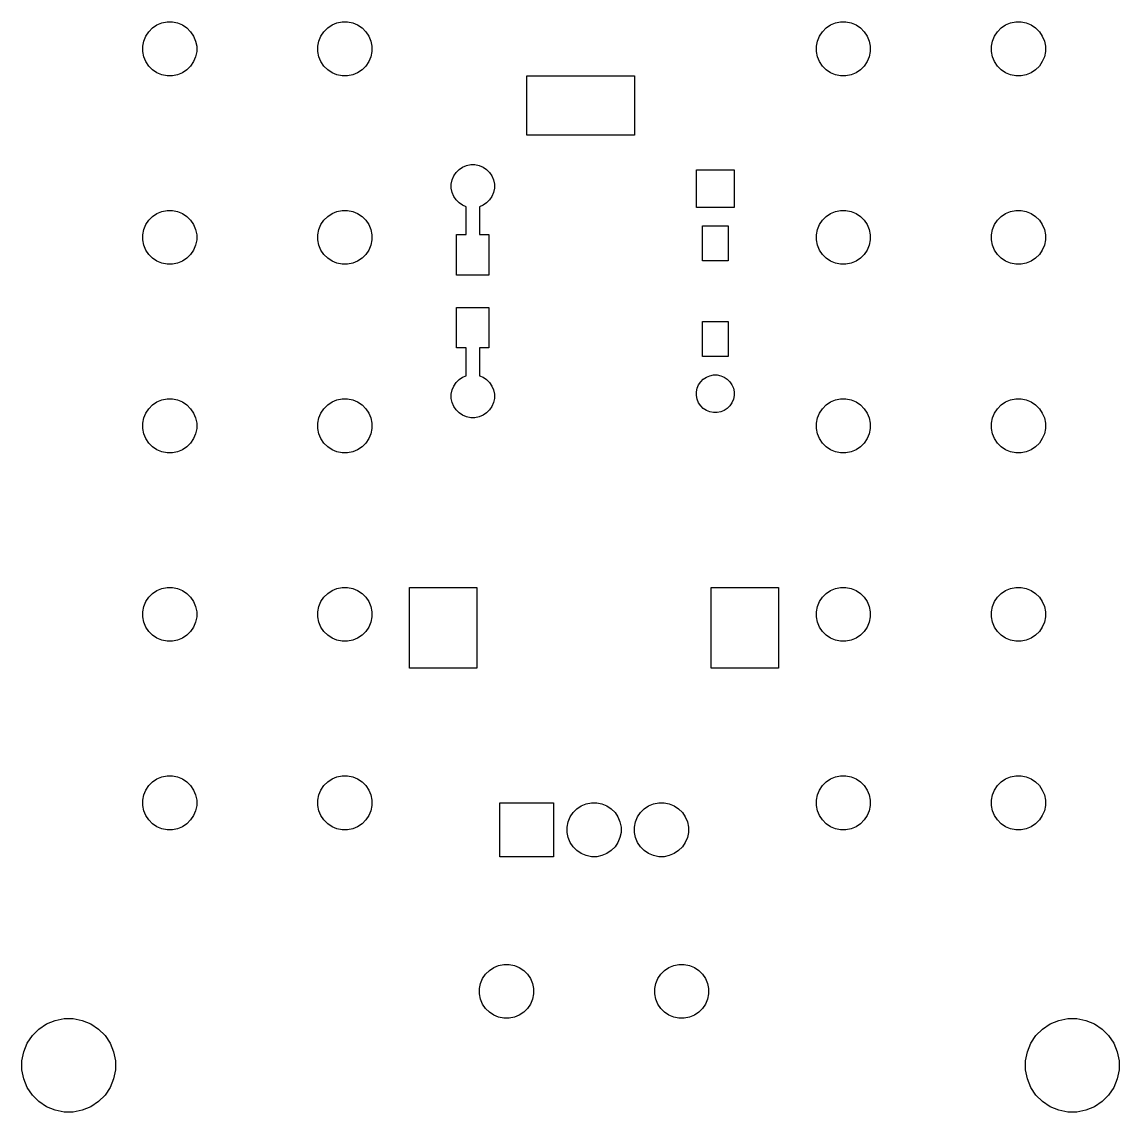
# Model space of a CAD drawing. Extents: x 121.3 to 162, y -103.5 to -20.1.
# Drawn here: x 121.27 to 161.99, y -103.48 to -63 of the extents above; entities that cross this region are included whole.
import ezdxf

# ---------------------------------------------------------------- set-up
doc = ezdxf.new("R2010")
doc.units = 0
doc.layers.add('BLACK', color=7, linetype='CONTINUOUS')

msp = doc.modelspace()

# ---------------------------------------------------------------- linework, layer by layer
at = {"layer": 'BLACK', "linetype": 'CONTINUOUS'}
for p, q in [((126.113, -63.2232), (126.276, -63.1138)), ((126.276, -63.1138), (126.458, -63.0384)), ((126.458, -63.0384), (126.652, -63)), ((126.652, -63), (126.848, -63)), ((126.848, -63), (127.042, -63.0384)), ((127.042, -63.0384), (127.224, -63.1138)), ((127.224, -63.1138), (127.387, -63.2232)), ((132.613, -63.2232), (132.776, -63.1138)), ((132.776, -63.1138), (132.958, -63.0384)), ((132.958, -63.0384), (133.152, -63)), ((133.152, -63), (133.348, -63)), ((133.348, -63), (133.542, -63.0384)), ((133.542, -63.0384), (133.724, -63.1138)), ((133.724, -63.1138), (133.887, -63.2232)), ((151.113, -63.2232), (151.276, -63.1138)), ((151.276, -63.1138), (151.458, -63.0384)), ((151.458, -63.0384), (151.652, -63)), ((151.652, -63), (151.848, -63)), ((151.848, -63), (152.042, -63.0384)), ((152.042, -63.0384), (152.224, -63.1138)), ((152.224, -63.1138), (152.387, -63.2232)), ((157.613, -63.2232), (157.776, -63.1138)), ((157.776, -63.1138), (157.958, -63.0384)), ((157.958, -63.0384), (158.152, -63)), ((158.152, -63), (158.348, -63)), ((158.348, -63), (158.542, -63.0384)), ((158.542, -63.0384), (158.724, -63.1138)), ((158.724, -63.1138), (158.887, -63.2232)), ((125.864, -63.5263), (125.973, -63.3625)), ((125.973, -63.3625), (126.113, -63.2232)), ((127.387, -63.2232), (127.527, -63.3625)), ((127.527, -63.3625), (127.636, -63.5263)), ((132.364, -63.5263), (132.473, -63.3625)), ((132.473, -63.3625), (132.613, -63.2232)), ((133.887, -63.2232), (134.027, -63.3625)), ((134.027, -63.3625), (134.136, -63.5263)), ((150.864, -63.5263), (150.973, -63.3625)), ((150.973, -63.3625), (151.113, -63.2232)), ((152.387, -63.2232), (152.527, -63.3625)), ((152.527, -63.3625), (152.636, -63.5263)), ((157.364, -63.5263), (157.473, -63.3625)), ((157.473, -63.3625), (157.613, -63.2232)), ((158.887, -63.2232), (159.027, -63.3625)), ((159.027, -63.3625), (159.136, -63.5263)), ((125.75, -63.9015), (125.788, -63.7083)), ((125.75, -64.0985), (125.75, -63.9015)), ((125.788, -63.7083), (125.864, -63.5263)), ((127.636, -63.5263), (127.712, -63.7083)), ((127.712, -63.7083), (127.75, -63.9015)), ((127.75, -63.9015), (127.75, -64.0985)), ((132.25, -63.9015), (132.288, -63.7083)), ((132.25, -64.0985), (132.25, -63.9015)), ((132.288, -63.7083), (132.364, -63.5263)), ((134.136, -63.5263), (134.212, -63.7083)), ((134.212, -63.7083), (134.25, -63.9015)), ((134.25, -63.9015), (134.25, -64.0985)), ((150.75, -63.9015), (150.788, -63.7083)), ((150.75, -64.0985), (150.75, -63.9015)), ((150.788, -63.7083), (150.864, -63.5263)), ((152.636, -63.5263), (152.712, -63.7083)), ((152.712, -63.7083), (152.75, -63.9015)), ((152.75, -63.9015), (152.75, -64.0985)), ((157.25, -63.9015), (157.288, -63.7083)), ((157.25, -64.0985), (157.25, -63.9015)), ((157.288, -63.7083), (157.364, -63.5263)), ((159.136, -63.5263), (159.212, -63.7083)), ((159.212, -63.7083), (159.25, -63.9015)), ((159.25, -63.9015), (159.25, -64.0985)), ((125.788, -64.2917), (125.75, -64.0985)), ((125.864, -64.4737), (125.788, -64.2917)), ((127.712, -64.2917), (127.636, -64.4737)), ((127.75, -64.0985), (127.712, -64.2917)), ((132.288, -64.2917), (132.25, -64.0985)), ((132.364, -64.4737), (132.288, -64.2917)), ((134.212, -64.2917), (134.136, -64.4737)), ((134.25, -64.0985), (134.212, -64.2917)), ((150.788, -64.2917), (150.75, -64.0985)), ((150.864, -64.4737), (150.788, -64.2917)), ((152.712, -64.2917), (152.636, -64.4737)), ((152.75, -64.0985), (152.712, -64.2917)), ((157.288, -64.2917), (157.25, -64.0985)), ((157.364, -64.4737), (157.288, -64.2917)), ((159.212, -64.2917), (159.136, -64.4737)), ((159.25, -64.0985), (159.212, -64.2917)), ((125.973, -64.6375), (125.864, -64.4737)), ((126.113, -64.7768), (125.973, -64.6375)), ((127.527, -64.6375), (127.387, -64.7768)), ((127.636, -64.4737), (127.527, -64.6375)), ((132.473, -64.6375), (132.364, -64.4737)), ((132.613, -64.7768), (132.473, -64.6375)), ((134.027, -64.6375), (133.887, -64.7768)), ((134.136, -64.4737), (134.027, -64.6375)), ((150.973, -64.6375), (150.864, -64.4737)), ((151.113, -64.7768), (150.973, -64.6375)), ((152.527, -64.6375), (152.387, -64.7768)), ((152.636, -64.4737), (152.527, -64.6375)), ((157.473, -64.6375), (157.364, -64.4737)), ((157.613, -64.7768), (157.473, -64.6375)), ((159.027, -64.6375), (158.887, -64.7768)), ((159.136, -64.4737), (159.027, -64.6375)), ((126.276, -64.8862), (126.113, -64.7768)), ((126.458, -64.9616), (126.276, -64.8862)), ((126.652, -65), (126.458, -64.9616)), ((126.848, -65), (126.652, -65)), ((127.042, -64.9616), (126.848, -65)), ((127.224, -64.8862), (127.042, -64.9616)), ((127.387, -64.7768), (127.224, -64.8862)), ((132.776, -64.8862), (132.613, -64.7768)), ((132.958, -64.9616), (132.776, -64.8862)), ((133.152, -65), (132.958, -64.9616)), ((133.348, -65), (133.152, -65)), ((133.542, -64.9616), (133.348, -65)), ((133.724, -64.8862), (133.542, -64.9616)), ((133.887, -64.7768), (133.724, -64.8862)), ((140, -67.2), (140, -65)), ((140, -65), (144, -65)), ((144, -65), (144, -67.2)), ((151.276, -64.8862), (151.113, -64.7768)), ((151.458, -64.9616), (151.276, -64.8862)), ((151.652, -65), (151.458, -64.9616)), ((151.848, -65), (151.652, -65)), ((152.042, -64.9616), (151.848, -65)), ((152.224, -64.8862), (152.042, -64.9616)), ((152.387, -64.7768), (152.224, -64.8862)), ((157.776, -64.8862), (157.613, -64.7768)), ((157.958, -64.9616), (157.776, -64.8862)), ((158.152, -65), (157.958, -64.9616)), ((158.348, -65), (158.152, -65)), ((158.542, -64.9616), (158.348, -65)), ((158.724, -64.8862), (158.542, -64.9616)), ((158.887, -64.7768), (158.724, -64.8862)), ((144, -67.2), (140, -67.2)), ((137.49, -68.4786), (137.621, -68.391)), ((137.621, -68.391), (137.767, -68.3307)), ((137.767, -68.3307), (137.921, -68.3)), ((137.921, -68.3), (138.079, -68.3)), ((138.079, -68.3), (138.233, -68.3307)), ((138.233, -68.3307), (138.379, -68.391)), ((138.379, -68.391), (138.51, -68.4786)), ((137.231, -68.8666), (137.291, -68.7211)), ((137.291, -68.7211), (137.379, -68.59)), ((137.379, -68.59), (137.49, -68.4786)), ((138.51, -68.4786), (138.621, -68.59)), ((138.621, -68.59), (138.709, -68.7211)), ((138.709, -68.7211), (138.769, -68.8666)), ((146.302, -69.8885), (146.302, -68.4915)), ((146.302, -68.4915), (147.698, -68.4915)), ((147.698, -68.4915), (147.698, -69.8885)), ((137.2, -69.0212), (137.231, -68.8666)), ((137.2, -69.1788), (137.2, -69.0212)), ((137.231, -69.3334), (137.2, -69.1788)), ((138.769, -68.8666), (138.8, -69.0212)), ((138.8, -69.1788), (138.769, -69.3334)), ((138.8, -69.0212), (138.8, -69.1788)), ((137.291, -69.4789), (137.231, -69.3334)), ((137.379, -69.61), (137.291, -69.4789)), ((137.49, -69.7214), (137.379, -69.61)), ((138.621, -69.61), (138.51, -69.7214)), ((138.709, -69.4789), (138.621, -69.61)), ((138.769, -69.3334), (138.709, -69.4789)), ((126.276, -70.1138), (126.458, -70.0384)), ((126.458, -70.0384), (126.652, -70)), ((126.652, -70), (126.848, -70)), ((126.848, -70), (127.042, -70.0384)), ((127.042, -70.0384), (127.224, -70.1138)), ((132.776, -70.1138), (132.958, -70.0384)), ((132.958, -70.0384), (133.152, -70)), ((133.152, -70), (133.348, -70)), ((133.348, -70), (133.542, -70.0384)), ((133.542, -70.0384), (133.724, -70.1138)), ((137.621, -69.809), (137.49, -69.7214)), ((137.75, -69.8624), (137.621, -69.809)), ((137.75, -70.9), (137.75, -69.8624)), ((138.379, -69.809), (138.25, -69.8624)), ((138.25, -69.8624), (138.25, -70.9)), ((138.51, -69.7214), (138.379, -69.809)), ((147.698, -69.8885), (146.302, -69.8885)), ((151.276, -70.1138), (151.458, -70.0384)), ((151.458, -70.0384), (151.652, -70)), ((151.652, -70), (151.848, -70)), ((151.848, -70), (152.042, -70.0384)), ((152.042, -70.0384), (152.224, -70.1138)), ((157.776, -70.1138), (157.958, -70.0384)), ((157.958, -70.0384), (158.152, -70)), ((158.152, -70), (158.348, -70)), ((158.348, -70), (158.542, -70.0384)), ((158.542, -70.0384), (158.724, -70.1138)), ((125.864, -70.5263), (125.973, -70.3625)), ((125.973, -70.3625), (126.113, -70.2232)), ((126.113, -70.2232), (126.276, -70.1138)), ((127.224, -70.1138), (127.387, -70.2232)), ((127.387, -70.2232), (127.527, -70.3625)), ((127.527, -70.3625), (127.636, -70.5263)), ((132.364, -70.5263), (132.473, -70.3625)), ((132.473, -70.3625), (132.613, -70.2232)), ((132.613, -70.2232), (132.776, -70.1138)), ((133.724, -70.1138), (133.887, -70.2232)), ((133.887, -70.2232), (134.027, -70.3625)), ((134.027, -70.3625), (134.136, -70.5263)), ((150.864, -70.5263), (150.973, -70.3625)), ((150.973, -70.3625), (151.113, -70.2232)), ((151.113, -70.2232), (151.276, -70.1138)), ((152.224, -70.1138), (152.387, -70.2232)), ((152.387, -70.2232), (152.527, -70.3625)), ((152.527, -70.3625), (152.636, -70.5263)), ((157.364, -70.5263), (157.473, -70.3625)), ((157.473, -70.3625), (157.613, -70.2232)), ((157.613, -70.2232), (157.776, -70.1138)), ((158.724, -70.1138), (158.887, -70.2232)), ((158.887, -70.2232), (159.027, -70.3625)), ((159.027, -70.3625), (159.136, -70.5263)), ((125.75, -70.9015), (125.788, -70.7083)), ((125.788, -70.7083), (125.864, -70.5263)), ((127.636, -70.5263), (127.712, -70.7083)), ((127.712, -70.7083), (127.75, -70.9015)), ((132.25, -70.9015), (132.288, -70.7083)), ((132.288, -70.7083), (132.364, -70.5263)), ((134.136, -70.5263), (134.212, -70.7083)), ((134.212, -70.7083), (134.25, -70.9015)), ((146.525, -71.875), (146.525, -70.575)), ((146.525, -70.575), (147.475, -70.575)), ((147.475, -70.575), (147.475, -71.875)), ((150.75, -70.9015), (150.788, -70.7083)), ((150.788, -70.7083), (150.864, -70.5263)), ((152.636, -70.5263), (152.712, -70.7083)), ((152.712, -70.7083), (152.75, -70.9015)), ((157.25, -70.9015), (157.288, -70.7083)), ((157.288, -70.7083), (157.364, -70.5263)), ((159.136, -70.5263), (159.212, -70.7083)), ((159.212, -70.7083), (159.25, -70.9015)), ((125.75, -71.0985), (125.75, -70.9015)), ((125.788, -71.2917), (125.75, -71.0985)), ((127.75, -71.0985), (127.712, -71.2917)), ((127.75, -70.9015), (127.75, -71.0985)), ((132.25, -71.0985), (132.25, -70.9015)), ((132.288, -71.2917), (132.25, -71.0985)), ((134.25, -71.0985), (134.212, -71.2917)), ((134.25, -70.9015), (134.25, -71.0985)), ((137.4, -72.4), (137.4, -70.9)), ((137.4, -70.9), (137.75, -70.9)), ((138.25, -70.9), (138.6, -70.9)), ((138.6, -70.9), (138.6, -72.4)), ((150.75, -71.0985), (150.75, -70.9015)), ((150.788, -71.2917), (150.75, -71.0985)), ((152.75, -71.0985), (152.712, -71.2917)), ((152.75, -70.9015), (152.75, -71.0985)), ((157.25, -71.0985), (157.25, -70.9015)), ((157.288, -71.2917), (157.25, -71.0985)), ((159.25, -71.0985), (159.212, -71.2917)), ((159.25, -70.9015), (159.25, -71.0985)), ((125.864, -71.4737), (125.788, -71.2917)), ((125.973, -71.6375), (125.864, -71.4737)), ((126.113, -71.7768), (125.973, -71.6375)), ((127.527, -71.6375), (127.387, -71.7768)), ((127.636, -71.4737), (127.527, -71.6375)), ((127.712, -71.2917), (127.636, -71.4737)), ((132.364, -71.4737), (132.288, -71.2917)), ((132.473, -71.6375), (132.364, -71.4737)), ((132.613, -71.7768), (132.473, -71.6375)), ((134.027, -71.6375), (133.887, -71.7768)), ((134.136, -71.4737), (134.027, -71.6375)), ((134.212, -71.2917), (134.136, -71.4737)), ((150.864, -71.4737), (150.788, -71.2917)), ((150.973, -71.6375), (150.864, -71.4737)), ((151.113, -71.7768), (150.973, -71.6375)), ((152.527, -71.6375), (152.387, -71.7768)), ((152.636, -71.4737), (152.527, -71.6375)), ((152.712, -71.2917), (152.636, -71.4737)), ((157.364, -71.4737), (157.288, -71.2917)), ((157.473, -71.6375), (157.364, -71.4737)), ((157.613, -71.7768), (157.473, -71.6375)), ((159.027, -71.6375), (158.887, -71.7768)), ((159.136, -71.4737), (159.027, -71.6375)), ((159.212, -71.2917), (159.136, -71.4737)), ((126.276, -71.8862), (126.113, -71.7768)), ((126.458, -71.9616), (126.276, -71.8862)), ((126.652, -72), (126.458, -71.9616)), ((126.848, -72), (126.652, -72)), ((127.042, -71.9616), (126.848, -72)), ((127.224, -71.8862), (127.042, -71.9616)), ((127.387, -71.7768), (127.224, -71.8862)), ((132.776, -71.8862), (132.613, -71.7768)), ((132.958, -71.9616), (132.776, -71.8862)), ((133.152, -72), (132.958, -71.9616)), ((133.348, -72), (133.152, -72)), ((133.542, -71.9616), (133.348, -72)), ((133.724, -71.8862), (133.542, -71.9616)), ((133.887, -71.7768), (133.724, -71.8862)), ((147.475, -71.875), (146.525, -71.875)), ((151.276, -71.8862), (151.113, -71.7768)), ((151.458, -71.9616), (151.276, -71.8862)), ((151.652, -72), (151.458, -71.9616)), ((151.848, -72), (151.652, -72)), ((152.042, -71.9616), (151.848, -72)), ((152.224, -71.8862), (152.042, -71.9616)), ((152.387, -71.7768), (152.224, -71.8862)), ((157.776, -71.8862), (157.613, -71.7768)), ((157.958, -71.9616), (157.776, -71.8862)), ((158.152, -72), (157.958, -71.9616)), ((158.348, -72), (158.152, -72)), ((158.542, -71.9616), (158.348, -72)), ((158.724, -71.8862), (158.542, -71.9616)), ((158.887, -71.7768), (158.724, -71.8862)), ((138.6, -72.4), (137.4, -72.4)), ((137.4, -75.1), (137.4, -73.6)), ((137.4, -73.6), (138.6, -73.6)), ((138.6, -73.6), (138.6, -75.1)), ((146.525, -75.425), (146.525, -74.125)), ((146.525, -74.125), (147.475, -74.125)), ((147.475, -74.125), (147.475, -75.425)), ((137.75, -75.1), (137.4, -75.1)), ((137.75, -76.1376), (137.75, -75.1)), ((138.6, -75.1), (138.25, -75.1)), ((138.25, -75.1), (138.25, -76.1376)), ((147.475, -75.425), (146.525, -75.425)), ((137.621, -76.191), (137.75, -76.1376)), ((138.25, -76.1376), (138.379, -76.191)), ((146.669, -76.191), (146.796, -76.1383)), ((146.796, -76.1383), (146.931, -76.1115)), ((146.931, -76.1115), (147.069, -76.1115)), ((147.069, -76.1115), (147.204, -76.1383)), ((147.204, -76.1383), (147.331, -76.191)), ((137.231, -76.6666), (137.291, -76.5211)), ((137.291, -76.5211), (137.379, -76.39)), ((137.379, -76.39), (137.49, -76.2786)), ((137.49, -76.2786), (137.621, -76.191)), ((138.379, -76.191), (138.51, -76.2786)), ((138.51, -76.2786), (138.621, -76.39)), ((138.621, -76.39), (138.709, -76.5211)), ((138.709, -76.5211), (138.769, -76.6666)), ((146.328, -76.6063), (146.381, -76.4791)), ((146.381, -76.4791), (146.457, -76.3647)), ((146.457, -76.3647), (146.555, -76.2674)), ((146.555, -76.2674), (146.669, -76.191)), ((147.331, -76.191), (147.445, -76.2674)), ((147.445, -76.2674), (147.543, -76.3647)), ((147.543, -76.3647), (147.619, -76.4791)), ((147.619, -76.4791), (147.672, -76.6063)), ((137.2, -76.8212), (137.231, -76.6666)), ((137.2, -76.9788), (137.2, -76.8212)), ((138.769, -76.6666), (138.8, -76.8212)), ((138.8, -76.8212), (138.8, -76.9788)), ((146.302, -76.7412), (146.328, -76.6063)), ((146.302, -76.8788), (146.302, -76.7412)), ((146.328, -77.0137), (146.302, -76.8788)), ((147.672, -76.6063), (147.698, -76.7412)), ((147.698, -76.8788), (147.672, -77.0137)), ((147.698, -76.7412), (147.698, -76.8788)), ((125.864, -77.5263), (125.973, -77.3625)), ((125.973, -77.3625), (126.113, -77.2232)), ((126.113, -77.2232), (126.276, -77.1138)), ((126.276, -77.1138), (126.458, -77.0384)), ((126.458, -77.0384), (126.652, -77)), ((126.652, -77), (126.848, -77)), ((126.848, -77), (127.042, -77.0384)), ((127.042, -77.0384), (127.224, -77.1138)), ((127.224, -77.1138), (127.387, -77.2232)), ((127.387, -77.2232), (127.527, -77.3625)), ((127.527, -77.3625), (127.636, -77.5263)), ((132.364, -77.5263), (132.473, -77.3625)), ((132.473, -77.3625), (132.613, -77.2232)), ((132.613, -77.2232), (132.776, -77.1138)), ((132.776, -77.1138), (132.958, -77.0384)), ((132.958, -77.0384), (133.152, -77)), ((133.152, -77), (133.348, -77)), ((133.348, -77), (133.542, -77.0384)), ((133.542, -77.0384), (133.724, -77.1138)), ((133.724, -77.1138), (133.887, -77.2232)), ((133.887, -77.2232), (134.027, -77.3625)), ((134.027, -77.3625), (134.136, -77.5263)), ((137.231, -77.1334), (137.2, -76.9788)), ((137.291, -77.2789), (137.231, -77.1334)), ((137.379, -77.41), (137.291, -77.2789)), ((138.709, -77.2789), (138.621, -77.41)), ((138.769, -77.1334), (138.709, -77.2789)), ((138.8, -76.9788), (138.769, -77.1334)), ((146.381, -77.1409), (146.328, -77.0137)), ((146.457, -77.2553), (146.381, -77.1409)), ((146.555, -77.3526), (146.457, -77.2553)), ((146.669, -77.429), (146.555, -77.3526)), ((147.445, -77.3526), (147.331, -77.429)), ((147.543, -77.2553), (147.445, -77.3526)), ((147.619, -77.1409), (147.543, -77.2553)), ((147.672, -77.0137), (147.619, -77.1409)), ((150.864, -77.5263), (150.973, -77.3625)), ((150.973, -77.3625), (151.113, -77.2232)), ((151.113, -77.2232), (151.276, -77.1138)), ((151.276, -77.1138), (151.458, -77.0384)), ((151.458, -77.0384), (151.652, -77)), ((151.652, -77), (151.848, -77)), ((151.848, -77), (152.042, -77.0384)), ((152.042, -77.0384), (152.224, -77.1138)), ((152.224, -77.1138), (152.387, -77.2232)), ((152.387, -77.2232), (152.527, -77.3625)), ((152.527, -77.3625), (152.636, -77.5263)), ((157.364, -77.5263), (157.473, -77.3625)), ((157.473, -77.3625), (157.613, -77.2232)), ((157.613, -77.2232), (157.776, -77.1138)), ((157.776, -77.1138), (157.958, -77.0384)), ((157.958, -77.0384), (158.152, -77)), ((158.152, -77), (158.348, -77)), ((158.348, -77), (158.542, -77.0384)), ((158.542, -77.0384), (158.724, -77.1138)), ((158.724, -77.1138), (158.887, -77.2232)), ((158.887, -77.2232), (159.027, -77.3625)), ((159.027, -77.3625), (159.136, -77.5263)), ((125.75, -77.9015), (125.788, -77.7083)), ((125.788, -77.7083), (125.864, -77.5263)), ((127.636, -77.5263), (127.712, -77.7083)), ((127.712, -77.7083), (127.75, -77.9015)), ((132.25, -77.9015), (132.288, -77.7083)), ((132.288, -77.7083), (132.364, -77.5263)), ((134.136, -77.5263), (134.212, -77.7083)), ((134.212, -77.7083), (134.25, -77.9015)), ((137.49, -77.5214), (137.379, -77.41)), ((137.621, -77.609), (137.49, -77.5214)), ((137.767, -77.6693), (137.621, -77.609)), ((137.921, -77.7), (137.767, -77.6693)), ((138.079, -77.7), (137.921, -77.7)), ((138.233, -77.6693), (138.079, -77.7)), ((138.379, -77.609), (138.233, -77.6693)), ((138.51, -77.5214), (138.379, -77.609)), ((138.621, -77.41), (138.51, -77.5214)), ((146.796, -77.4817), (146.669, -77.429)), ((146.931, -77.5085), (146.796, -77.4817)), ((147.069, -77.5085), (146.931, -77.5085)), ((147.204, -77.4817), (147.069, -77.5085)), ((147.331, -77.429), (147.204, -77.4817)), ((150.75, -77.9015), (150.788, -77.7083)), ((150.788, -77.7083), (150.864, -77.5263)), ((152.636, -77.5263), (152.712, -77.7083)), ((152.712, -77.7083), (152.75, -77.9015)), ((157.25, -77.9015), (157.288, -77.7083)), ((157.288, -77.7083), (157.364, -77.5263)), ((159.136, -77.5263), (159.212, -77.7083)), ((159.212, -77.7083), (159.25, -77.9015)), ((125.75, -78.0985), (125.75, -77.9015)), ((125.788, -78.2917), (125.75, -78.0985)), ((127.75, -78.0985), (127.712, -78.2917)), ((127.75, -77.9015), (127.75, -78.0985)), ((132.25, -78.0985), (132.25, -77.9015)), ((132.288, -78.2917), (132.25, -78.0985)), ((134.25, -78.0985), (134.212, -78.2917)), ((134.25, -77.9015), (134.25, -78.0985)), ((150.75, -78.0985), (150.75, -77.9015)), ((150.788, -78.2917), (150.75, -78.0985)), ((152.75, -78.0985), (152.712, -78.2917)), ((152.75, -77.9015), (152.75, -78.0985)), ((157.25, -78.0985), (157.25, -77.9015)), ((157.288, -78.2917), (157.25, -78.0985)), ((159.25, -78.0985), (159.212, -78.2917)), ((159.25, -77.9015), (159.25, -78.0985)), ((125.864, -78.4737), (125.788, -78.2917)), ((125.973, -78.6375), (125.864, -78.4737)), ((127.636, -78.4737), (127.527, -78.6375)), ((127.712, -78.2917), (127.636, -78.4737)), ((132.364, -78.4737), (132.288, -78.2917)), ((132.473, -78.6375), (132.364, -78.4737)), ((134.136, -78.4737), (134.027, -78.6375)), ((134.212, -78.2917), (134.136, -78.4737)), ((150.864, -78.4737), (150.788, -78.2917)), ((150.973, -78.6375), (150.864, -78.4737)), ((152.636, -78.4737), (152.527, -78.6375)), ((152.712, -78.2917), (152.636, -78.4737)), ((157.364, -78.4737), (157.288, -78.2917)), ((157.473, -78.6375), (157.364, -78.4737)), ((159.136, -78.4737), (159.027, -78.6375)), ((159.212, -78.2917), (159.136, -78.4737)), ((126.113, -78.7768), (125.973, -78.6375)), ((126.276, -78.8862), (126.113, -78.7768)), ((126.458, -78.9616), (126.276, -78.8862)), ((126.652, -79), (126.458, -78.9616)), ((127.042, -78.9616), (126.848, -79)), ((127.224, -78.8862), (127.042, -78.9616)), ((127.387, -78.7768), (127.224, -78.8862)), ((127.527, -78.6375), (127.387, -78.7768)), ((132.613, -78.7768), (132.473, -78.6375)), ((132.776, -78.8862), (132.613, -78.7768)), ((132.958, -78.9616), (132.776, -78.8862)), ((133.152, -79), (132.958, -78.9616)), ((133.542, -78.9616), (133.348, -79)), ((133.724, -78.8862), (133.542, -78.9616)), ((133.887, -78.7768), (133.724, -78.8862)), ((134.027, -78.6375), (133.887, -78.7768)), ((151.113, -78.7768), (150.973, -78.6375)), ((151.276, -78.8862), (151.113, -78.7768)), ((151.458, -78.9616), (151.276, -78.8862)), ((151.652, -79), (151.458, -78.9616)), ((152.042, -78.9616), (151.848, -79)), ((152.224, -78.8862), (152.042, -78.9616)), ((152.387, -78.7768), (152.224, -78.8862)), ((152.527, -78.6375), (152.387, -78.7768)), ((157.613, -78.7768), (157.473, -78.6375)), ((157.776, -78.8862), (157.613, -78.7768)), ((157.958, -78.9616), (157.776, -78.8862)), ((158.152, -79), (157.958, -78.9616)), ((158.542, -78.9616), (158.348, -79)), ((158.724, -78.8862), (158.542, -78.9616)), ((158.887, -78.7768), (158.724, -78.8862)), ((159.027, -78.6375), (158.887, -78.7768)), ((126.848, -79), (126.652, -79)), ((133.348, -79), (133.152, -79)), ((151.848, -79), (151.652, -79)), ((158.348, -79), (158.152, -79)), ((125.973, -84.3625), (126.113, -84.2232)), ((126.113, -84.2232), (126.276, -84.1138)), ((126.276, -84.1138), (126.458, -84.0384)), ((126.458, -84.0384), (126.652, -84)), ((126.652, -84), (126.848, -84)), ((126.848, -84), (127.042, -84.0384)), ((127.042, -84.0384), (127.224, -84.1138)), ((127.224, -84.1138), (127.387, -84.2232)), ((127.387, -84.2232), (127.527, -84.3625)), ((132.473, -84.3625), (132.613, -84.2232)), ((132.613, -84.2232), (132.776, -84.1138)), ((132.776, -84.1138), (132.958, -84.0384)), ((132.958, -84.0384), (133.152, -84)), ((133.152, -84), (133.348, -84)), ((133.348, -84), (133.542, -84.0384)), ((133.542, -84.0384), (133.724, -84.1138)), ((133.724, -84.1138), (133.887, -84.2232)), ((133.887, -84.2232), (134.027, -84.3625)), ((135.65, -87), (135.65, -84)), ((135.65, -84), (138.15, -84)), ((138.15, -84), (138.15, -87)), ((146.85, -87), (146.85, -84)), ((146.85, -84), (149.35, -84)), ((149.35, -84), (149.35, -87)), ((150.973, -84.3625), (151.113, -84.2232)), ((151.113, -84.2232), (151.276, -84.1138)), ((151.276, -84.1138), (151.458, -84.0384)), ((151.458, -84.0384), (151.652, -84)), ((151.652, -84), (151.848, -84)), ((151.848, -84), (152.042, -84.0384)), ((152.042, -84.0384), (152.224, -84.1138)), ((152.224, -84.1138), (152.387, -84.2232)), ((152.387, -84.2232), (152.527, -84.3625)), ((157.473, -84.3625), (157.613, -84.2232)), ((157.613, -84.2232), (157.776, -84.1138)), ((157.776, -84.1138), (157.958, -84.0384)), ((157.958, -84.0384), (158.152, -84)), ((158.152, -84), (158.348, -84)), ((158.348, -84), (158.542, -84.0384)), ((158.542, -84.0384), (158.724, -84.1138)), ((158.724, -84.1138), (158.887, -84.2232)), ((158.887, -84.2232), (159.027, -84.3625)), ((125.788, -84.7083), (125.864, -84.5263)), ((125.864, -84.5263), (125.973, -84.3625)), ((127.527, -84.3625), (127.636, -84.5263)), ((127.636, -84.5263), (127.712, -84.7083)), ((132.288, -84.7083), (132.364, -84.5263)), ((132.364, -84.5263), (132.473, -84.3625)), ((134.027, -84.3625), (134.136, -84.5263)), ((134.136, -84.5263), (134.212, -84.7083)), ((150.788, -84.7083), (150.864, -84.5263)), ((150.864, -84.5263), (150.973, -84.3625)), ((152.527, -84.3625), (152.636, -84.5263)), ((152.636, -84.5263), (152.712, -84.7083)), ((157.288, -84.7083), (157.364, -84.5263)), ((157.364, -84.5263), (157.473, -84.3625)), ((159.027, -84.3625), (159.136, -84.5263)), ((159.136, -84.5263), (159.212, -84.7083)), ((125.75, -84.9015), (125.788, -84.7083)), ((125.75, -85.0985), (125.75, -84.9015)), ((125.788, -85.2917), (125.75, -85.0985)), ((127.712, -84.7083), (127.75, -84.9015)), ((127.75, -85.0985), (127.712, -85.2917)), ((127.75, -84.9015), (127.75, -85.0985)), ((132.25, -84.9015), (132.288, -84.7083)), ((132.25, -85.0985), (132.25, -84.9015)), ((132.288, -85.2917), (132.25, -85.0985)), ((134.212, -84.7083), (134.25, -84.9015)), ((134.25, -85.0985), (134.212, -85.2917)), ((134.25, -84.9015), (134.25, -85.0985)), ((150.75, -84.9015), (150.788, -84.7083)), ((150.75, -85.0985), (150.75, -84.9015)), ((150.788, -85.2917), (150.75, -85.0985)), ((152.712, -84.7083), (152.75, -84.9015)), ((152.75, -85.0985), (152.712, -85.2917)), ((152.75, -84.9015), (152.75, -85.0985)), ((157.25, -84.9015), (157.288, -84.7083)), ((157.25, -85.0985), (157.25, -84.9015)), ((157.288, -85.2917), (157.25, -85.0985)), ((159.212, -84.7083), (159.25, -84.9015)), ((159.25, -85.0985), (159.212, -85.2917)), ((159.25, -84.9015), (159.25, -85.0985)), ((125.864, -85.4737), (125.788, -85.2917)), ((125.973, -85.6375), (125.864, -85.4737)), ((127.636, -85.4737), (127.527, -85.6375)), ((127.712, -85.2917), (127.636, -85.4737)), ((132.364, -85.4737), (132.288, -85.2917)), ((132.473, -85.6375), (132.364, -85.4737)), ((134.136, -85.4737), (134.027, -85.6375)), ((134.212, -85.2917), (134.136, -85.4737)), ((150.864, -85.4737), (150.788, -85.2917)), ((150.973, -85.6375), (150.864, -85.4737)), ((152.636, -85.4737), (152.527, -85.6375)), ((152.712, -85.2917), (152.636, -85.4737)), ((157.364, -85.4737), (157.288, -85.2917)), ((157.473, -85.6375), (157.364, -85.4737)), ((159.136, -85.4737), (159.027, -85.6375)), ((159.212, -85.2917), (159.136, -85.4737)), ((126.113, -85.7768), (125.973, -85.6375)), ((126.276, -85.8862), (126.113, -85.7768)), ((126.458, -85.9616), (126.276, -85.8862)), ((127.224, -85.8862), (127.042, -85.9616)), ((127.387, -85.7768), (127.224, -85.8862)), ((127.527, -85.6375), (127.387, -85.7768)), ((132.613, -85.7768), (132.473, -85.6375)), ((132.776, -85.8862), (132.613, -85.7768)), ((132.958, -85.9616), (132.776, -85.8862)), ((133.724, -85.8862), (133.542, -85.9616)), ((133.887, -85.7768), (133.724, -85.8862)), ((134.027, -85.6375), (133.887, -85.7768)), ((151.113, -85.7768), (150.973, -85.6375)), ((151.276, -85.8862), (151.113, -85.7768)), ((151.458, -85.9616), (151.276, -85.8862)), ((152.224, -85.8862), (152.042, -85.9616)), ((152.387, -85.7768), (152.224, -85.8862)), ((152.527, -85.6375), (152.387, -85.7768)), ((157.613, -85.7768), (157.473, -85.6375)), ((157.776, -85.8862), (157.613, -85.7768)), ((157.958, -85.9616), (157.776, -85.8862)), ((158.724, -85.8862), (158.542, -85.9616)), ((158.887, -85.7768), (158.724, -85.8862)), ((159.027, -85.6375), (158.887, -85.7768)), ((126.652, -86), (126.458, -85.9616)), ((126.848, -86), (126.652, -86)), ((127.042, -85.9616), (126.848, -86)), ((133.152, -86), (132.958, -85.9616)), ((133.348, -86), (133.152, -86)), ((133.542, -85.9616), (133.348, -86)), ((151.652, -86), (151.458, -85.9616)), ((151.848, -86), (151.652, -86)), ((152.042, -85.9616), (151.848, -86)), ((158.152, -86), (157.958, -85.9616)), ((158.348, -86), (158.152, -86)), ((158.542, -85.9616), (158.348, -86)), ((138.15, -87), (135.65, -87)), ((149.35, -87), (146.85, -87)), ((126.113, -91.2232), (126.276, -91.1138)), ((126.276, -91.1138), (126.458, -91.0384)), ((126.458, -91.0384), (126.652, -91)), ((126.652, -91), (126.848, -91)), ((126.848, -91), (127.042, -91.0384)), ((127.042, -91.0384), (127.224, -91.1138)), ((127.224, -91.1138), (127.387, -91.2232)), ((132.613, -91.2232), (132.776, -91.1138)), ((132.776, -91.1138), (132.958, -91.0384)), ((132.958, -91.0384), (133.152, -91)), ((133.152, -91), (133.348, -91)), ((133.348, -91), (133.542, -91.0384)), ((133.542, -91.0384), (133.724, -91.1138)), ((133.724, -91.1138), (133.887, -91.2232)), ((151.113, -91.2232), (151.276, -91.1138)), ((151.276, -91.1138), (151.458, -91.0384)), ((151.458, -91.0384), (151.652, -91)), ((151.652, -91), (151.848, -91)), ((151.848, -91), (152.042, -91.0384)), ((152.042, -91.0384), (152.224, -91.1138)), ((152.224, -91.1138), (152.387, -91.2232)), ((157.613, -91.2232), (157.776, -91.1138)), ((157.776, -91.1138), (157.958, -91.0384)), ((157.958, -91.0384), (158.152, -91)), ((158.152, -91), (158.348, -91)), ((158.348, -91), (158.542, -91.0384)), ((158.542, -91.0384), (158.724, -91.1138)), ((158.724, -91.1138), (158.887, -91.2232)), ((125.788, -91.7083), (125.864, -91.5263)), ((125.864, -91.5263), (125.973, -91.3625)), ((125.973, -91.3625), (126.113, -91.2232)), ((127.387, -91.2232), (127.527, -91.3625)), ((127.527, -91.3625), (127.636, -91.5263)), ((127.636, -91.5263), (127.712, -91.7083)), ((132.288, -91.7083), (132.364, -91.5263)), ((132.364, -91.5263), (132.473, -91.3625)), ((132.473, -91.3625), (132.613, -91.2232)), ((133.887, -91.2232), (134.027, -91.3625)), ((134.027, -91.3625), (134.136, -91.5263)), ((134.136, -91.5263), (134.212, -91.7083)), ((150.788, -91.7083), (150.864, -91.5263)), ((150.864, -91.5263), (150.973, -91.3625)), ((150.973, -91.3625), (151.113, -91.2232)), ((152.387, -91.2232), (152.527, -91.3625)), ((152.527, -91.3625), (152.636, -91.5263)), ((152.636, -91.5263), (152.712, -91.7083)), ((157.288, -91.7083), (157.364, -91.5263)), ((157.364, -91.5263), (157.473, -91.3625)), ((157.473, -91.3625), (157.613, -91.2232)), ((158.887, -91.2232), (159.027, -91.3625)), ((159.027, -91.3625), (159.136, -91.5263)), ((159.136, -91.5263), (159.212, -91.7083)), ((125.75, -91.9015), (125.788, -91.7083)), ((125.75, -92.0985), (125.75, -91.9015)), ((127.712, -91.7083), (127.75, -91.9015)), ((127.75, -91.9015), (127.75, -92.0985)), ((132.25, -91.9015), (132.288, -91.7083)), ((132.25, -92.0985), (132.25, -91.9015)), ((134.212, -91.7083), (134.25, -91.9015)), ((134.25, -91.9015), (134.25, -92.0985)), ((139, -94), (139, -92)), ((139, -92), (141, -92)), ((141, -92), (141, -94)), ((142.208, -92.0384), (142.402, -92)), ((142.402, -92), (142.598, -92)), ((142.598, -92), (142.792, -92.0384)), ((144.708, -92.0384), (144.902, -92)), ((144.902, -92), (145.098, -92)), ((145.098, -92), (145.292, -92.0384)), ((150.75, -91.9015), (150.788, -91.7083)), ((150.75, -92.0985), (150.75, -91.9015)), ((152.712, -91.7083), (152.75, -91.9015)), ((152.75, -91.9015), (152.75, -92.0985)), ((157.25, -91.9015), (157.288, -91.7083)), ((157.25, -92.0985), (157.25, -91.9015)), ((159.212, -91.7083), (159.25, -91.9015)), ((159.25, -91.9015), (159.25, -92.0985)), ((125.788, -92.2917), (125.75, -92.0985)), ((125.864, -92.4737), (125.788, -92.2917)), ((127.712, -92.2917), (127.636, -92.4737)), ((127.75, -92.0985), (127.712, -92.2917)), ((132.288, -92.2917), (132.25, -92.0985)), ((132.364, -92.4737), (132.288, -92.2917)), ((134.212, -92.2917), (134.136, -92.4737)), ((134.25, -92.0985), (134.212, -92.2917)), ((141.614, -92.5263), (141.723, -92.3625)), ((141.723, -92.3625), (141.863, -92.2232)), ((141.863, -92.2232), (142.026, -92.1138)), ((142.026, -92.1138), (142.208, -92.0384)), ((142.792, -92.0384), (142.974, -92.1138)), ((142.974, -92.1138), (143.137, -92.2232)), ((143.137, -92.2232), (143.277, -92.3625)), ((143.277, -92.3625), (143.386, -92.5263)), ((144.114, -92.5263), (144.223, -92.3625)), ((144.223, -92.3625), (144.363, -92.2232)), ((144.363, -92.2232), (144.526, -92.1138)), ((144.526, -92.1138), (144.708, -92.0384)), ((145.292, -92.0384), (145.474, -92.1138)), ((145.474, -92.1138), (145.637, -92.2232)), ((145.637, -92.2232), (145.777, -92.3625)), ((145.777, -92.3625), (145.886, -92.5263)), ((150.788, -92.2917), (150.75, -92.0985)), ((150.864, -92.4737), (150.788, -92.2917)), ((152.712, -92.2917), (152.636, -92.4737)), ((152.75, -92.0985), (152.712, -92.2917)), ((157.288, -92.2917), (157.25, -92.0985)), ((157.364, -92.4737), (157.288, -92.2917)), ((159.212, -92.2917), (159.136, -92.4737)), ((159.25, -92.0985), (159.212, -92.2917)), ((125.973, -92.6375), (125.864, -92.4737)), ((126.113, -92.7768), (125.973, -92.6375)), ((126.276, -92.8862), (126.113, -92.7768)), ((127.387, -92.7768), (127.224, -92.8862)), ((127.527, -92.6375), (127.387, -92.7768)), ((127.636, -92.4737), (127.527, -92.6375)), ((132.473, -92.6375), (132.364, -92.4737)), ((132.613, -92.7768), (132.473, -92.6375)), ((132.776, -92.8862), (132.613, -92.7768)), ((133.887, -92.7768), (133.724, -92.8862)), ((134.027, -92.6375), (133.887, -92.7768)), ((134.136, -92.4737), (134.027, -92.6375)), ((141.5, -92.9015), (141.538, -92.7083)), ((141.538, -92.7083), (141.614, -92.5263)), ((143.386, -92.5263), (143.462, -92.7083)), ((143.462, -92.7083), (143.5, -92.9015)), ((144, -92.9015), (144.038, -92.7083)), ((144.038, -92.7083), (144.114, -92.5263)), ((145.886, -92.5263), (145.962, -92.7083)), ((145.962, -92.7083), (146, -92.9015)), ((150.973, -92.6375), (150.864, -92.4737)), ((151.113, -92.7768), (150.973, -92.6375)), ((151.276, -92.8862), (151.113, -92.7768)), ((152.387, -92.7768), (152.224, -92.8862)), ((152.527, -92.6375), (152.387, -92.7768)), ((152.636, -92.4737), (152.527, -92.6375)), ((157.473, -92.6375), (157.364, -92.4737)), ((157.613, -92.7768), (157.473, -92.6375)), ((157.776, -92.8862), (157.613, -92.7768)), ((158.887, -92.7768), (158.724, -92.8862)), ((159.027, -92.6375), (158.887, -92.7768)), ((159.136, -92.4737), (159.027, -92.6375)), ((126.458, -92.9616), (126.276, -92.8862)), ((126.652, -93), (126.458, -92.9616)), ((126.848, -93), (126.652, -93)), ((127.042, -92.9616), (126.848, -93)), ((127.224, -92.8862), (127.042, -92.9616)), ((132.958, -92.9616), (132.776, -92.8862)), ((133.152, -93), (132.958, -92.9616)), ((133.348, -93), (133.152, -93)), ((133.542, -92.9616), (133.348, -93)), ((133.724, -92.8862), (133.542, -92.9616)), ((141.5, -93.0985), (141.5, -92.9015)), ((141.538, -93.2917), (141.5, -93.0985)), ((143.5, -93.0985), (143.462, -93.2917)), ((143.5, -92.9015), (143.5, -93.0985)), ((144, -93.0985), (144, -92.9015)), ((144.038, -93.2917), (144, -93.0985)), ((146, -93.0985), (145.962, -93.2917)), ((146, -92.9015), (146, -93.0985)), ((151.458, -92.9616), (151.276, -92.8862)), ((151.652, -93), (151.458, -92.9616)), ((151.848, -93), (151.652, -93)), ((152.042, -92.9616), (151.848, -93)), ((152.224, -92.8862), (152.042, -92.9616)), ((157.958, -92.9616), (157.776, -92.8862)), ((158.152, -93), (157.958, -92.9616)), ((158.348, -93), (158.152, -93)), ((158.542, -92.9616), (158.348, -93)), ((158.724, -92.8862), (158.542, -92.9616)), ((141.614, -93.4737), (141.538, -93.2917)), ((141.723, -93.6375), (141.614, -93.4737)), ((141.863, -93.7768), (141.723, -93.6375)), ((143.277, -93.6375), (143.137, -93.7768)), ((143.386, -93.4737), (143.277, -93.6375)), ((143.462, -93.2917), (143.386, -93.4737)), ((144.114, -93.4737), (144.038, -93.2917)), ((144.223, -93.6375), (144.114, -93.4737)), ((144.363, -93.7768), (144.223, -93.6375)), ((145.777, -93.6375), (145.637, -93.7768)), ((145.886, -93.4737), (145.777, -93.6375)), ((145.962, -93.2917), (145.886, -93.4737)), ((141, -94), (139, -94)), ((142.026, -93.8862), (141.863, -93.7768)), ((142.208, -93.9616), (142.026, -93.8862)), ((142.402, -94), (142.208, -93.9616)), ((142.598, -94), (142.402, -94)), ((142.792, -93.9616), (142.598, -94)), ((142.974, -93.8862), (142.792, -93.9616)), ((143.137, -93.7768), (142.974, -93.8862)), ((144.526, -93.8862), (144.363, -93.7768)), ((144.708, -93.9616), (144.526, -93.8862)), ((144.902, -94), (144.708, -93.9616)), ((145.098, -94), (144.902, -94)), ((145.292, -93.9616), (145.098, -94)), ((145.474, -93.8862), (145.292, -93.9616)), ((145.637, -93.7768), (145.474, -93.8862)), ((138.613, -98.2232), (138.776, -98.1138)), ((138.776, -98.1138), (138.958, -98.0384)), ((138.958, -98.0384), (139.152, -98)), ((139.152, -98), (139.348, -98)), ((139.348, -98), (139.542, -98.0384)), ((139.542, -98.0384), (139.724, -98.1138)), ((139.724, -98.1138), (139.887, -98.2232)), ((145.113, -98.2232), (145.276, -98.1138)), ((145.276, -98.1138), (145.458, -98.0384)), ((145.458, -98.0384), (145.652, -98)), ((145.652, -98), (145.848, -98)), ((145.848, -98), (146.042, -98.0384)), ((146.042, -98.0384), (146.224, -98.1138)), ((146.224, -98.1138), (146.387, -98.2232)), ((138.288, -98.7083), (138.364, -98.5263)), ((138.364, -98.5263), (138.473, -98.3625)), ((138.473, -98.3625), (138.613, -98.2232)), ((139.887, -98.2232), (140.027, -98.3625)), ((140.027, -98.3625), (140.136, -98.5263)), ((140.136, -98.5263), (140.212, -98.7083)), ((144.788, -98.7083), (144.864, -98.5263)), ((144.864, -98.5263), (144.973, -98.3625)), ((144.973, -98.3625), (145.113, -98.2232)), ((146.387, -98.2232), (146.527, -98.3625)), ((146.527, -98.3625), (146.636, -98.5263)), ((146.636, -98.5263), (146.712, -98.7083)), ((138.25, -98.9015), (138.288, -98.7083)), ((138.25, -99.0985), (138.25, -98.9015)), ((140.212, -98.7083), (140.25, -98.9015)), ((140.25, -98.9015), (140.25, -99.0985)), ((144.75, -98.9015), (144.788, -98.7083)), ((144.75, -99.0985), (144.75, -98.9015)), ((146.712, -98.7083), (146.75, -98.9015)), ((146.75, -98.9015), (146.75, -99.0985)), ((138.288, -99.2917), (138.25, -99.0985)), ((138.364, -99.4737), (138.288, -99.2917)), ((140.212, -99.2917), (140.136, -99.4737)), ((140.25, -99.0985), (140.212, -99.2917)), ((144.788, -99.2917), (144.75, -99.0985)), ((144.864, -99.4737), (144.788, -99.2917)), ((146.712, -99.2917), (146.636, -99.4737)), ((146.75, -99.0985), (146.712, -99.2917)), ((138.473, -99.6375), (138.364, -99.4737)), ((138.613, -99.7768), (138.473, -99.6375)), ((140.027, -99.6375), (139.887, -99.7768)), ((140.136, -99.4737), (140.027, -99.6375)), ((144.973, -99.6375), (144.864, -99.4737)), ((145.113, -99.7768), (144.973, -99.6375)), ((146.527, -99.6375), (146.387, -99.7768)), ((146.636, -99.4737), (146.527, -99.6375)), ((122.178, -100.212), (122.494, -100.082)), ((122.494, -100.082), (122.829, -100.015)), ((122.829, -100.015), (123.171, -100.015)), ((123.171, -100.015), (123.506, -100.082)), ((123.506, -100.082), (123.822, -100.212)), ((138.776, -99.8862), (138.613, -99.7768)), ((138.958, -99.9616), (138.776, -99.8862)), ((139.152, -100), (138.958, -99.9616)), ((139.348, -100), (139.152, -100)), ((139.542, -99.9616), (139.348, -100)), ((139.724, -99.8862), (139.542, -99.9616)), ((139.887, -99.7768), (139.724, -99.8862)), ((145.276, -99.8862), (145.113, -99.7768)), ((145.458, -99.9616), (145.276, -99.8862)), ((145.652, -100), (145.458, -99.9616)), ((145.848, -100), (145.652, -100)), ((146.042, -99.9616), (145.848, -100)), ((146.224, -99.8862), (146.042, -99.9616)), ((146.387, -99.7768), (146.224, -99.8862)), ((159.428, -100.212), (159.744, -100.082)), ((159.744, -100.082), (160.079, -100.015)), ((160.079, -100.015), (160.421, -100.015)), ((160.421, -100.015), (160.756, -100.082)), ((160.756, -100.082), (161.072, -100.212)), ((121.652, -100.644), (121.894, -100.402)), ((121.894, -100.402), (122.178, -100.212)), ((123.822, -100.212), (124.106, -100.402)), ((124.106, -100.402), (124.348, -100.644)), ((158.902, -100.644), (159.144, -100.402)), ((159.144, -100.402), (159.428, -100.212)), ((161.072, -100.212), (161.356, -100.402)), ((161.356, -100.402), (161.598, -100.644)), ((121.332, -101.244), (121.462, -100.928)), ((121.462, -100.928), (121.652, -100.644)), ((124.348, -100.644), (124.538, -100.928)), ((124.538, -100.928), (124.668, -101.244)), ((158.582, -101.244), (158.712, -100.928)), ((158.712, -100.928), (158.902, -100.644)), ((161.598, -100.644), (161.788, -100.928)), ((161.788, -100.928), (161.918, -101.244)), ((121.265, -101.579), (121.332, -101.244)), ((124.668, -101.244), (124.735, -101.579)), ((158.515, -101.579), (158.582, -101.244)), ((161.918, -101.244), (161.985, -101.579)), ((121.265, -101.921), (121.265, -101.579)), ((124.735, -101.579), (124.735, -101.921)), ((158.515, -101.921), (158.515, -101.579)), ((161.985, -101.579), (161.985, -101.921)), ((121.332, -102.256), (121.265, -101.921)), ((124.735, -101.921), (124.668, -102.256)), ((158.582, -102.256), (158.515, -101.921)), ((161.985, -101.921), (161.918, -102.256)), ((121.462, -102.572), (121.332, -102.256)), ((121.652, -102.856), (121.462, -102.572)), ((124.538, -102.572), (124.348, -102.856)), ((124.668, -102.256), (124.538, -102.572)), ((158.712, -102.572), (158.582, -102.256)), ((158.902, -102.856), (158.712, -102.572)), ((161.788, -102.572), (161.598, -102.856)), ((161.918, -102.256), (161.788, -102.572)), ((121.894, -103.098), (121.652, -102.856)), ((124.348, -102.856), (124.106, -103.098)), ((159.144, -103.098), (158.902, -102.856)), ((161.598, -102.856), (161.356, -103.098)), ((122.178, -103.288), (121.894, -103.098)), ((122.494, -103.418), (122.178, -103.288)), ((122.829, -103.485), (122.494, -103.418)), ((123.506, -103.418), (123.171, -103.485)), ((123.822, -103.288), (123.506, -103.418)), ((124.106, -103.098), (123.822, -103.288)), ((159.428, -103.288), (159.144, -103.098)), ((159.744, -103.418), (159.428, -103.288)), ((160.079, -103.485), (159.744, -103.418)), ((160.756, -103.418), (160.421, -103.485)), ((161.072, -103.288), (160.756, -103.418)), ((161.356, -103.098), (161.072, -103.288)), ((123.171, -103.485), (122.829, -103.485)), ((160.421, -103.485), (160.079, -103.485))]:
    msp.add_line(p, q, dxfattribs=at)

doc.saveas('drawing.dxf')
